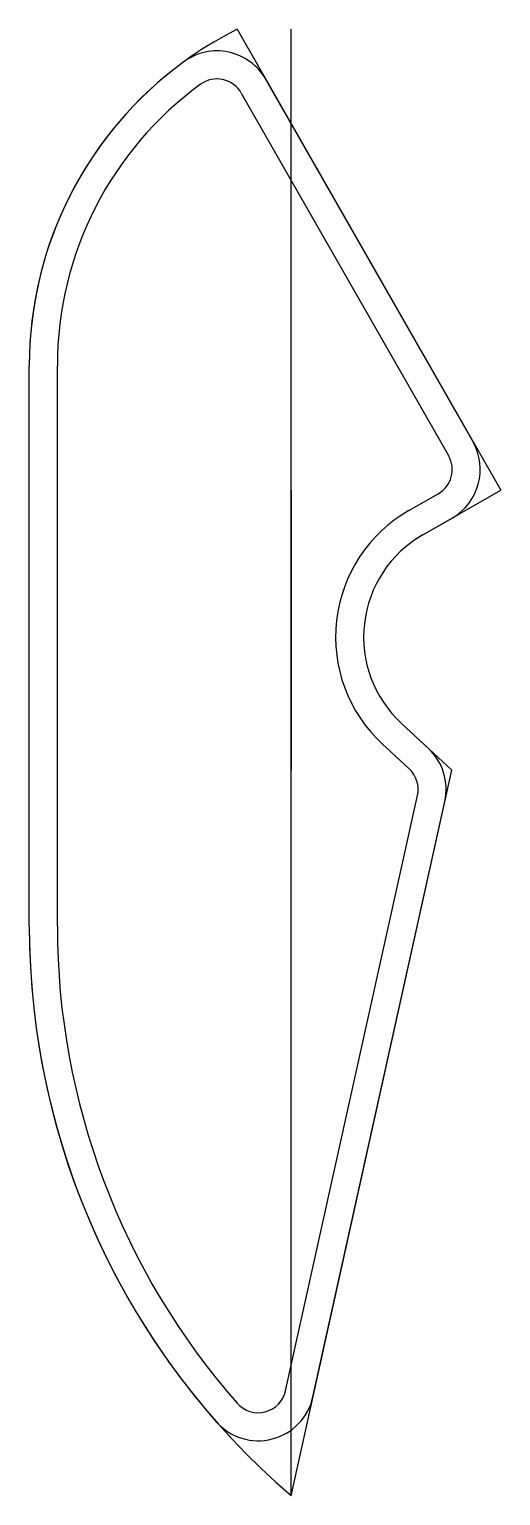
# Model space of a CAD drawing. Extents: x -1.17 to 0.94, y 0 to 6.54.
import ezdxf

# ---------------------------------------------------------------- set-up
doc = ezdxf.new("R2010")
doc.units = 0
doc.header["$LTSCALE"] = 5
doc.header["$MEASUREMENT"] = 0
for name, color, linetype in [('Z1_RAMPS_A', 24, 'Continuous'), ('Z1_RAMPS_B', 24, 'Continuous'), ('Z1_RAMPS_C', 24, 'Continuous')]:
    doc.layers.add(name, color=color, linetype=linetype)

msp = doc.modelspace()

# ---------------------------------------------------------------- linework, layer by layer
at = {"layer": 'Z1_RAMPS_A', "color": 24, "linetype": 'Continuous', "lineweight": 25}
for p, q in [((-0.2404, 6.5391), (0.9353, 4.4834)), ((0, 0), (0, 6.5391)), ((-1.1676, 2.5391), (-1.1676, 5.0391)), ((0.588, 4.2848), (0.9353, 4.4834)), ((0.4921, 3.4438), (0.7171, 3.2355)), ((0, 0), (0.7171, 3.2355))]:
    msp.add_line(p, q, dxfattribs=at)
for centre, radius, start, end in [((0.5093, 5.0392), 1.6769, 116.55792, -179.99749), ((0.8487, 3.8291), 0.525, 119.76681, -132.78678), ((2.1769, 2.5391), 3.3445, 179.99989, -130.6084)]:
    msp.add_arc(centre, radius, start, end, dxfattribs=at)
at = {"layer": 'Z1_RAMPS_B', "color": 24, "linetype": 'Continuous', "lineweight": 25}
for p, q in [((-0.1134, 6.3169), (0.8111, 4.7004)), ((-1.1676, 2.5391), (-1.1676, 5.0391)), ((0, 4.4834), (0, 3.2355)), ((0.588, 4.2848), (0.7183, 4.3593)), ((0.4921, 3.4438), (0.6118, 3.333)), ((0.0977, 0.4408), (0.6861, 3.0954))]:
    msp.add_line(p, q, dxfattribs=at)
for centre, radius, start, end in [((-0.3304, 6.1928), 0.25, 29.76681, 126.049), ((0.5093, 5.0392), 1.6769, 126.049, -179.99749), ((0.5941, 4.5763), 0.25, -60.23319, 29.76681), ((0.8487, 3.8291), 0.525, 119.76681, -132.78678), ((0.442, 3.1495), 0.25, -12.49714, 47.21321), ((2.1769, 2.5391), 3.3445, 179.99989, -138.65693), ((-0.1464, 0.4949), 0.25, -138.65693, -12.49714)]:
    msp.add_arc(centre, radius, start, end, dxfattribs=at)
at = {"layer": 'Z1_RAMPS_C', "color": 24, "linetype": 'Continuous', "lineweight": 25}
for p, q in [((-0.2219, 6.2549), (0.7026, 4.6384)), ((-1.0426, 2.5391), (-1.0426, 5.0391)), ((0.526, 4.3933), (0.6562, 4.4678)), ((0.4072, 3.3521), (0.5269, 3.2412)), ((-0.0243, 0.4679), (0.564, 3.1225))]:
    msp.add_line(p, q, dxfattribs=at)
for centre, radius, start, end in [((0.5093, 5.0392), 1.5519, 126.049, -179.99749), ((-0.3304, 6.1928), 0.125, 29.76681, 126.049), ((0.5941, 4.5763), 0.125, -60.23319, 29.76681), ((0.8487, 3.8291), 0.65, 119.76681, -132.78679), ((0.442, 3.1495), 0.125, -12.49714, 47.21321), ((2.1769, 2.5391), 3.2195, 179.99989, -138.65693), ((-0.1464, 0.4949), 0.125, -138.65693, -12.49714)]:
    msp.add_arc(centre, radius, start, end, dxfattribs=at)

doc.saveas('drawing.dxf')
